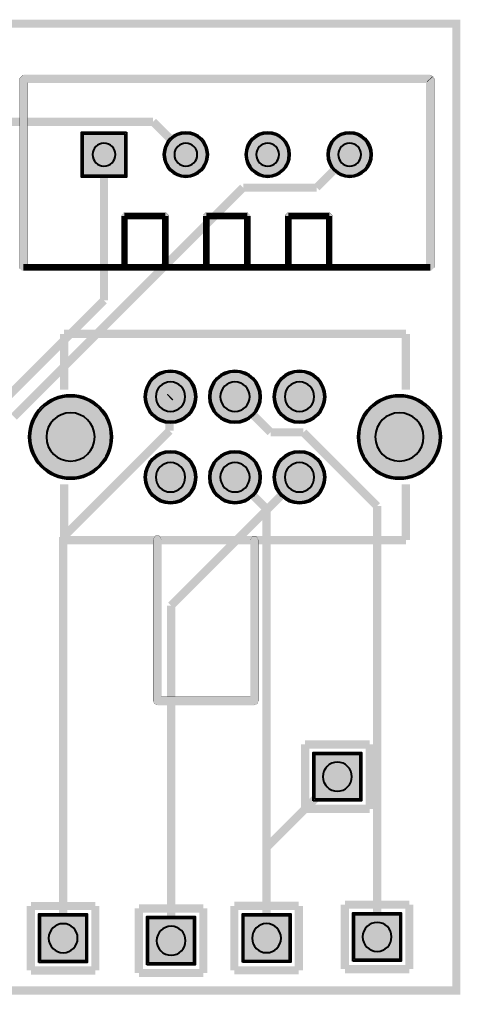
# Model space of a CAD drawing. Header units: millimetres. Extents: x -112.3 to -57, y 18.8 to 49.
# Drawn here: x -70.69 to -57.01, y 18.77 to 49.02 of the extents above; entities that cross this region are included whole.
import ezdxf

# ---------------------------------------------------------------- set-up
doc = ezdxf.new("R2010")
doc.units = ezdxf.units.MM
doc.header["$MEASUREMENT"] = 0
for name, color, linetype, true_color in [('Board-Outline-Layer', 7, 'Continuous', 0xff00ff), ('Bottom-Layer', 7, 'Continuous', 0x0000ff), ('Bottom-Paste-Mask-Layer', 7, 'Continuous', 0x800000), ('Bottom-Solder-Mask-Layer', 7, 'Continuous', 0xaa00ff), ('Document-Layer', 7, 'Continuous', 0xffffff), ('Hole-Layer', 7, 'Continuous', 0x222222), ('Multi-Layer', 7, 'Continuous', 0xc0c0c0), ('Top-Layer', 7, 'Continuous', 0xff0000), ('Top-Paste-Mask-Layer', 7, 'Continuous', 0x808080), ('Top-Silkscreen-Layer', 7, 'Continuous', 0xffcc00), ('Top-Solder-Mask-Layer', 7, 'Continuous', 0x800080)]:
    doc.layers.add(name, color=color, linetype=linetype, true_color=true_color)

msp = doc.modelspace()

# ---------------------------------------------------------------- hatches: boundary and pattern name
at = {"layer": 'Bottom-Layer'}
for points in [[(-67.424, 45.479), (-67.424, 44.183), (-68.72, 44.183), (-68.72, 45.479)], [(-66.18, 44.831, 1), (-64.884, 44.831, 1)], [(-63.64, 44.831, 1), (-62.344, 44.831, 1)], [(-61.1, 44.831, 1), (-59.804, 44.831, 1)], [(-66.77, 37.318, 1), (-65.246, 37.318, 1)], [(-64.77, 37.318, 1), (-63.246, 37.318, 1)], [(-62.77, 37.318, 1), (-61.246, 37.318, 1)], [(-70.358, 36.068, 1), (-67.858, 36.068, 1)], [(-60.158, 36.068, 1), (-57.658, 36.068, 1)], [(-66.77, 34.818, 1), (-65.246, 34.818, 1)], [(-64.77, 34.818, 1), (-63.246, 34.818, 1)], [(-62.77, 34.818, 1), (-61.246, 34.818, 1)], [(-61.533, 24.827), (-61.533, 26.227), (-60.133, 26.227), (-60.133, 24.827)], [(-70.039, 19.815), (-70.039, 21.215), (-68.639, 21.215), (-68.639, 19.815)], [(-63.729, 19.817), (-63.729, 21.217), (-62.329, 21.217), (-62.329, 19.817)], [(-60.3, 19.855), (-60.3, 21.255), (-58.9, 21.255), (-58.9, 19.855)], [(-66.69, 19.737), (-66.69, 21.137), (-65.29, 21.137), (-65.29, 19.737)]]:
    msp.add_hatch(color=256, dxfattribs=at).paths.add_polyline_path(points)
at = {"layer": 'Bottom-Paste-Mask-Layer'}
for points in [[(-67.424, 45.479), (-67.424, 44.183), (-68.72, 44.183), (-68.72, 45.479)], [(-66.18, 44.831, 1), (-64.884, 44.831, 1)], [(-63.64, 44.831, 1), (-62.344, 44.831, 1)], [(-61.1, 44.831, 1), (-59.804, 44.831, 1)], [(-66.77, 37.318, 1), (-65.246, 37.318, 1)], [(-64.77, 37.318, 1), (-63.246, 37.318, 1)], [(-62.77, 37.318, 1), (-61.246, 37.318, 1)], [(-70.358, 36.068, 1), (-67.858, 36.068, 1)], [(-60.158, 36.068, 1), (-57.658, 36.068, 1)], [(-66.77, 34.818, 1), (-65.246, 34.818, 1)], [(-64.77, 34.818, 1), (-63.246, 34.818, 1)], [(-62.77, 34.818, 1), (-61.246, 34.818, 1)], [(-61.533, 24.827), (-61.533, 26.227), (-60.133, 26.227), (-60.133, 24.827)], [(-70.039, 19.815), (-70.039, 21.215), (-68.639, 21.215), (-68.639, 19.815)], [(-63.729, 19.817), (-63.729, 21.217), (-62.329, 21.217), (-62.329, 19.817)], [(-60.3, 19.855), (-60.3, 21.255), (-58.9, 21.255), (-58.9, 19.855)], [(-66.69, 19.737), (-66.69, 21.137), (-65.29, 21.137), (-65.29, 19.737)]]:
    msp.add_hatch(color=256, dxfattribs=at).paths.add_polyline_path(points)
at = {"layer": 'Bottom-Solder-Mask-Layer'}
for points in [[(-67.374, 45.53), (-67.374, 44.133), (-68.771, 44.133), (-68.771, 45.53)], [(-66.231, 44.831, 1), (-64.834, 44.831, 1)], [(-63.691, 44.831, 1), (-62.294, 44.831, 1)], [(-61.151, 44.831, 1), (-59.754, 44.831, 1)], [(-66.821, 37.318, 1), (-65.195, 37.318, 1)], [(-64.821, 37.318, 1), (-63.195, 37.318, 1)], [(-62.821, 37.318, 1), (-61.195, 37.318, 1)], [(-70.409, 36.068, 1), (-67.807, 36.068, 1)], [(-60.209, 36.068, 1), (-57.607, 36.068, 1)], [(-66.821, 34.818, 1), (-65.195, 34.818, 1)], [(-64.821, 34.818, 1), (-63.195, 34.818, 1)], [(-62.821, 34.818, 1), (-61.195, 34.818, 1)], [(-61.584, 24.776), (-61.584, 26.278), (-60.082, 26.278), (-60.082, 24.776)], [(-70.089, 19.764), (-70.089, 21.266), (-68.588, 21.266), (-68.588, 19.764)], [(-66.74, 19.687), (-66.74, 21.188), (-65.239, 21.188), (-65.239, 19.687)], [(-63.779, 19.767), (-63.779, 21.268), (-62.278, 21.268), (-62.278, 19.767)], [(-60.35, 19.804), (-60.35, 21.306), (-58.849, 21.306), (-58.849, 19.804)]]:
    msp.add_hatch(color=256, dxfattribs=at).paths.add_polyline_path(points)
at = {"layer": 'Document-Layer'}
for points in [[(-70.442, 41.431), (-70.442, 47.061), (-58.072, 47.061), (-58.072, 41.431), (-70.292, 41.431), (-70.292, 41.231), (-57.922, 41.231), (-57.832, 41.321), (-57.832, 47.191), (-57.942, 47.301), (-70.582, 47.301), (-70.682, 47.201), (-70.682, 41.291), (-70.622, 41.231), (-70.302, 41.231), (-70.302, 41.431)], [(-70.442, 41.431), (-70.442, 47.061), (-58.072, 47.061), (-58.072, 41.431), (-70.292, 41.431), (-70.292, 41.231), (-57.922, 41.231), (-57.832, 41.321), (-57.832, 47.191), (-57.942, 47.301), (-70.582, 47.301), (-70.682, 47.201), (-70.682, 41.291), (-70.622, 41.231), (-70.302, 41.231), (-70.302, 41.431)], [(-67.342, 41.431), (-67.532, 41.431), (-67.532, 42.951), (-67.462, 43.021), (-66.142, 43.021), (-66.072, 42.951), (-66.072, 41.441), (-66.262, 41.441), (-66.262, 42.821), (-66.272, 42.831), (-67.332, 42.831), (-67.342, 42.821)], [(-67.342, 41.431), (-67.532, 41.431), (-67.532, 42.951), (-67.462, 43.021), (-66.142, 43.021), (-66.072, 42.951), (-66.072, 41.441), (-66.262, 41.441), (-66.262, 42.821), (-66.272, 42.831), (-67.332, 42.831), (-67.342, 42.821)], [(-64.802, 41.431), (-64.992, 41.431), (-64.992, 42.951), (-64.922, 43.021), (-63.602, 43.021), (-63.532, 42.951), (-63.532, 41.441), (-63.722, 41.441), (-63.722, 42.821), (-63.732, 42.831), (-64.792, 42.831), (-64.802, 42.821)], [(-64.802, 41.431), (-64.992, 41.431), (-64.992, 42.951), (-64.922, 43.021), (-63.602, 43.021), (-63.532, 42.951), (-63.532, 41.441), (-63.722, 41.441), (-63.722, 42.821), (-63.732, 42.831), (-64.792, 42.831), (-64.802, 42.821)], [(-62.262, 41.431), (-62.452, 41.431), (-62.452, 42.951), (-62.382, 43.021), (-61.062, 43.021), (-60.992, 42.951), (-60.992, 41.441), (-61.182, 41.441), (-61.182, 42.821), (-61.192, 42.831), (-62.252, 42.831), (-62.262, 42.821)], [(-62.262, 41.431), (-62.452, 41.431), (-62.452, 42.951), (-62.382, 43.021), (-61.062, 43.021), (-60.992, 42.951), (-60.992, 41.441), (-61.182, 41.441), (-61.182, 42.821), (-61.192, 42.831), (-62.252, 42.831), (-62.262, 42.821)], [(-66.291, 32.888), (-66.291, 28.005), (-63.535, 28.005), (-63.535, 32.868), (-63.472, 32.978), (-63.345, 32.978), (-63.281, 32.868), (-63.281, 27.878), (-63.318, 27.788), (-63.408, 27.751), (-66.418, 27.751), (-66.508, 27.788), (-66.545, 27.878), (-66.545, 32.888), (-66.482, 32.998), (-66.355, 32.998)], [(-66.291, 32.888), (-66.291, 28.005), (-63.535, 28.005), (-63.535, 32.868), (-63.472, 32.978), (-63.345, 32.978), (-63.281, 32.868), (-63.281, 27.878), (-63.318, 27.788), (-63.408, 27.751), (-66.418, 27.751), (-66.508, 27.788), (-66.545, 27.878), (-66.545, 32.888), (-66.482, 32.998), (-66.355, 32.998)]]:
    msp.add_hatch(color=256, dxfattribs=at).paths.add_polyline_path(points)
at = {"layer": 'Hole-Layer'}
for points in [[(-68.428, 44.831, 1), (-67.717, 44.831, 1)], [(-65.888, 44.831, 1), (-65.177, 44.831, 1)], [(-63.348, 44.831, 1), (-62.637, 44.831, 1)], [(-60.808, 44.831, 1), (-60.097, 44.831, 1)], [(-66.465, 37.318, 1), (-65.551, 37.318, 1)], [(-64.465, 37.318, 1), (-63.551, 37.318, 1)], [(-62.465, 37.318, 1), (-61.551, 37.318, 1)], [(-69.858, 36.068, 1), (-68.358, 36.068, 1)], [(-59.658, 36.068, 1), (-58.158, 36.068, 1)], [(-66.465, 34.818, 1), (-65.551, 34.818, 1)], [(-64.465, 34.818, 1), (-63.551, 34.818, 1)], [(-62.465, 34.818, 1), (-61.551, 34.818, 1)], [(-61.283, 25.527, 1), (-60.383, 25.527, 1)], [(-69.789, 20.515, 1), (-68.889, 20.515, 1)], [(-66.44, 20.437, 1), (-65.54, 20.437, 1)], [(-63.479, 20.517, 1), (-62.579, 20.517, 1)], [(-60.05, 20.555, 1), (-59.15, 20.555, 1)]]:
    msp.add_hatch(color=256, dxfattribs=at).paths.add_polyline_path(points)
at = {"layer": 'Multi-Layer'}
for points in [[(-67.424, 45.479), (-67.424, 44.183), (-68.72, 44.183), (-68.72, 45.479)], [(-67.424, 45.479), (-67.424, 44.183), (-68.72, 44.183), (-68.72, 45.479)], [(-67.424, 45.479), (-67.424, 44.183), (-68.72, 44.183), (-68.72, 45.479)], [(-66.18, 44.831, 1), (-64.884, 44.831, 1)], [(-66.18, 44.831, 1), (-64.884, 44.831, 1)], [(-66.18, 44.831, 1), (-64.884, 44.831, 1)], [(-63.64, 44.831, 1), (-62.344, 44.831, 1)], [(-63.64, 44.831, 1), (-62.344, 44.831, 1)], [(-63.64, 44.831, 1), (-62.344, 44.831, 1)], [(-61.1, 44.831, 1), (-59.804, 44.831, 1)], [(-61.1, 44.831, 1), (-59.804, 44.831, 1)], [(-61.1, 44.831, 1), (-59.804, 44.831, 1)], [(-66.77, 37.318, 1), (-65.246, 37.318, 1)], [(-66.77, 37.318, 1), (-65.246, 37.318, 1)], [(-66.77, 37.318, 1), (-65.246, 37.318, 1)], [(-64.77, 37.318, 1), (-63.246, 37.318, 1)], [(-64.77, 37.318, 1), (-63.246, 37.318, 1)], [(-64.77, 37.318, 1), (-63.246, 37.318, 1)], [(-62.77, 37.318, 1), (-61.246, 37.318, 1)], [(-62.77, 37.318, 1), (-61.246, 37.318, 1)], [(-62.77, 37.318, 1), (-61.246, 37.318, 1)], [(-70.358, 36.068, 1), (-67.858, 36.068, 1)], [(-70.358, 36.068, 1), (-67.858, 36.068, 1)], [(-70.358, 36.068, 1), (-67.858, 36.068, 1)], [(-60.158, 36.068, 1), (-57.658, 36.068, 1)], [(-60.158, 36.068, 1), (-57.658, 36.068, 1)], [(-60.158, 36.068, 1), (-57.658, 36.068, 1)], [(-66.77, 34.818, 1), (-65.246, 34.818, 1)], [(-66.77, 34.818, 1), (-65.246, 34.818, 1)], [(-66.77, 34.818, 1), (-65.246, 34.818, 1)], [(-64.77, 34.818, 1), (-63.246, 34.818, 1)], [(-64.77, 34.818, 1), (-63.246, 34.818, 1)], [(-64.77, 34.818, 1), (-63.246, 34.818, 1)], [(-62.77, 34.818, 1), (-61.246, 34.818, 1)], [(-62.77, 34.818, 1), (-61.246, 34.818, 1)], [(-62.77, 34.818, 1), (-61.246, 34.818, 1)], [(-61.533, 24.827), (-61.533, 26.227), (-60.133, 26.227), (-60.133, 24.827)], [(-61.533, 24.827), (-61.533, 26.227), (-60.133, 26.227), (-60.133, 24.827)], [(-61.533, 24.827), (-61.533, 26.227), (-60.133, 26.227), (-60.133, 24.827)], [(-70.039, 19.815), (-70.039, 21.215), (-68.639, 21.215), (-68.639, 19.815)], [(-70.039, 19.815), (-70.039, 21.215), (-68.639, 21.215), (-68.639, 19.815)], [(-70.039, 19.815), (-70.039, 21.215), (-68.639, 21.215), (-68.639, 19.815)], [(-63.729, 19.817), (-63.729, 21.217), (-62.329, 21.217), (-62.329, 19.817)], [(-63.729, 19.817), (-63.729, 21.217), (-62.329, 21.217), (-62.329, 19.817)], [(-63.729, 19.817), (-63.729, 21.217), (-62.329, 21.217), (-62.329, 19.817)], [(-60.3, 19.855), (-60.3, 21.255), (-58.9, 21.255), (-58.9, 19.855)], [(-60.3, 19.855), (-60.3, 21.255), (-58.9, 21.255), (-58.9, 19.855)], [(-60.3, 19.855), (-60.3, 21.255), (-58.9, 21.255), (-58.9, 19.855)], [(-66.69, 19.737), (-66.69, 21.137), (-65.29, 21.137), (-65.29, 19.737)], [(-66.69, 19.737), (-66.69, 21.137), (-65.29, 21.137), (-65.29, 19.737)], [(-66.69, 19.737), (-66.69, 21.137), (-65.29, 21.137), (-65.29, 19.737)]]:
    msp.add_hatch(color=256, dxfattribs=at).paths.add_polyline_path(points)
at = {"layer": 'Top-Layer'}
for points in [[(-67.424, 45.479), (-67.424, 44.183), (-68.72, 44.183), (-68.72, 45.479)], [(-66.18, 44.831, 1), (-64.884, 44.831, 1)], [(-63.64, 44.831, 1), (-62.344, 44.831, 1)], [(-61.1, 44.831, 1), (-59.804, 44.831, 1)], [(-66.77, 37.318, 1), (-65.246, 37.318, 1)], [(-64.77, 37.318, 1), (-63.246, 37.318, 1)], [(-62.77, 37.318, 1), (-61.246, 37.318, 1)], [(-70.358, 36.068, 1), (-67.858, 36.068, 1)], [(-60.158, 36.068, 1), (-57.658, 36.068, 1)], [(-66.77, 34.818, 1), (-65.246, 34.818, 1)], [(-64.77, 34.818, 1), (-63.246, 34.818, 1)], [(-62.77, 34.818, 1), (-61.246, 34.818, 1)], [(-61.533, 24.827), (-61.533, 26.227), (-60.133, 26.227), (-60.133, 24.827)], [(-70.039, 19.815), (-70.039, 21.215), (-68.639, 21.215), (-68.639, 19.815)], [(-63.729, 19.817), (-63.729, 21.217), (-62.329, 21.217), (-62.329, 19.817)], [(-60.3, 19.855), (-60.3, 21.255), (-58.9, 21.255), (-58.9, 19.855)], [(-66.69, 19.737), (-66.69, 21.137), (-65.29, 21.137), (-65.29, 19.737)]]:
    msp.add_hatch(color=256, dxfattribs=at).paths.add_polyline_path(points)
at = {"layer": 'Top-Paste-Mask-Layer'}
for points in [[(-67.424, 45.479), (-67.424, 44.183), (-68.72, 44.183), (-68.72, 45.479)], [(-66.18, 44.831, 1), (-64.884, 44.831, 1)], [(-63.64, 44.831, 1), (-62.344, 44.831, 1)], [(-61.1, 44.831, 1), (-59.804, 44.831, 1)], [(-66.77, 37.318, 1), (-65.246, 37.318, 1)], [(-64.77, 37.318, 1), (-63.246, 37.318, 1)], [(-62.77, 37.318, 1), (-61.246, 37.318, 1)], [(-70.358, 36.068, 1), (-67.858, 36.068, 1)], [(-60.158, 36.068, 1), (-57.658, 36.068, 1)], [(-66.77, 34.818, 1), (-65.246, 34.818, 1)], [(-64.77, 34.818, 1), (-63.246, 34.818, 1)], [(-62.77, 34.818, 1), (-61.246, 34.818, 1)], [(-61.533, 24.827), (-61.533, 26.227), (-60.133, 26.227), (-60.133, 24.827)], [(-70.039, 19.815), (-70.039, 21.215), (-68.639, 21.215), (-68.639, 19.815)], [(-63.729, 19.817), (-63.729, 21.217), (-62.329, 21.217), (-62.329, 19.817)], [(-60.3, 19.855), (-60.3, 21.255), (-58.9, 21.255), (-58.9, 19.855)], [(-66.69, 19.737), (-66.69, 21.137), (-65.29, 21.137), (-65.29, 19.737)]]:
    msp.add_hatch(color=256, dxfattribs=at).paths.add_polyline_path(points)
at = {"layer": 'Top-Solder-Mask-Layer'}
for points in [[(-67.374, 45.53), (-67.374, 44.133), (-68.771, 44.133), (-68.771, 45.53)], [(-66.231, 44.831, 1), (-64.834, 44.831, 1)], [(-63.691, 44.831, 1), (-62.294, 44.831, 1)], [(-61.151, 44.831, 1), (-59.754, 44.831, 1)], [(-66.821, 37.318, 1), (-65.195, 37.318, 1)], [(-64.821, 37.318, 1), (-63.195, 37.318, 1)], [(-62.821, 37.318, 1), (-61.195, 37.318, 1)], [(-70.409, 36.068, 1), (-67.807, 36.068, 1)], [(-60.209, 36.068, 1), (-57.607, 36.068, 1)], [(-66.821, 34.818, 1), (-65.195, 34.818, 1)], [(-64.821, 34.818, 1), (-63.195, 34.818, 1)], [(-62.821, 34.818, 1), (-61.195, 34.818, 1)], [(-61.584, 24.776), (-61.584, 26.278), (-60.082, 26.278), (-60.082, 24.776)], [(-70.089, 19.764), (-70.089, 21.266), (-68.588, 21.266), (-68.588, 19.764)], [(-66.74, 19.687), (-66.74, 21.188), (-65.239, 21.188), (-65.239, 19.687)], [(-63.779, 19.767), (-63.779, 21.268), (-62.278, 21.268), (-62.278, 19.767)], [(-60.35, 19.804), (-60.35, 21.306), (-58.849, 21.306), (-58.849, 19.804)]]:
    msp.add_hatch(color=256, dxfattribs=at).paths.add_polyline_path(points)

# ---------------------------------------------------------------- linework, layer by layer
at = {"layer": 'Board-Outline-Layer', "const_width": 0.254}
msp.add_lwpolyline([(-112.141, 18.895), (-112.141, 48.895), (-57.141, 48.895), (-57.141, 18.895)], close=True, dxfattribs=at)
at = {"layer": 'Bottom-Layer'}
for points in [[(-67.424, 45.479), (-67.424, 44.183), (-68.72, 44.183), (-68.72, 45.479)], [(-61.533, 24.827), (-61.533, 26.227), (-60.133, 26.227), (-60.133, 24.827)], [(-70.039, 19.815), (-70.039, 21.215), (-68.639, 21.215), (-68.639, 19.815)], [(-63.729, 19.817), (-63.729, 21.217), (-62.329, 21.217), (-62.329, 19.817)], [(-60.3, 19.855), (-60.3, 21.255), (-58.9, 21.255), (-58.9, 19.855)], [(-66.69, 19.737), (-66.69, 21.137), (-65.29, 21.137), (-65.29, 19.737)]]:
    msp.add_lwpolyline(points, close=True, dxfattribs=at)
for points in [[(-66.18, 44.831, 1), (-64.884, 44.831, 1)], [(-63.64, 44.831, 1), (-62.344, 44.831, 1)], [(-61.1, 44.831, 1), (-59.804, 44.831, 1)], [(-66.77, 37.318, 1), (-65.246, 37.318, 1)], [(-64.77, 37.318, 1), (-63.246, 37.318, 1)], [(-62.77, 37.318, 1), (-61.246, 37.318, 1)], [(-66.77, 34.818, 1), (-65.246, 34.818, 1)], [(-64.77, 34.818, 1), (-63.246, 34.818, 1)], [(-62.77, 34.818, 1), (-61.246, 34.818, 1)]]:
    msp.add_lwpolyline(points, format="xyb", close=True, dxfattribs=at)
for points in [[(-70.358, 36.068, 1), (-67.858, 36.068), (-67.858, 36.068, 1), (-70.358, 36.068)], [(-60.158, 36.068, 1), (-57.658, 36.068), (-57.658, 36.068, 1), (-60.158, 36.068)]]:
    msp.add_lwpolyline(points, format="xyb", dxfattribs=at)
at = {"layer": 'Bottom-Layer', "const_width": 0.254}
for points in [[(-66.037, 37.29), (-66.008, 37.318)], [(-66.037, 36.263), (-66.037, 37.29)], [(-62.902, 36.212), (-64.008, 37.318)], [(-69.339, 32.961), (-66.037, 36.263)], [(-61.886, 36.212), (-62.902, 36.212)], [(-59.6, 33.926), (-61.886, 36.212)], [(-65.99, 30.837), (-62.008, 34.818)], [(-59.6, 20.555), (-59.6, 33.926)], [(-69.339, 20.515), (-69.339, 32.961)], [(-65.99, 20.437), (-65.99, 30.837)], [(-63.029, 23.332), (-60.833, 25.527)], [(-63.029, 20.517), (-63.029, 23.332)]]:
    msp.add_lwpolyline(points, dxfattribs=at)
at = {"layer": 'Bottom-Paste-Mask-Layer'}
for points in [[(-67.424, 45.479), (-67.424, 44.183), (-68.72, 44.183), (-68.72, 45.479)], [(-61.533, 24.827), (-61.533, 26.227), (-60.133, 26.227), (-60.133, 24.827)], [(-70.039, 19.815), (-70.039, 21.215), (-68.639, 21.215), (-68.639, 19.815)], [(-63.729, 19.817), (-63.729, 21.217), (-62.329, 21.217), (-62.329, 19.817)], [(-60.3, 19.855), (-60.3, 21.255), (-58.9, 21.255), (-58.9, 19.855)], [(-66.69, 19.737), (-66.69, 21.137), (-65.29, 21.137), (-65.29, 19.737)]]:
    msp.add_lwpolyline(points, close=True, dxfattribs=at)
for points in [[(-66.18, 44.831, 1), (-64.884, 44.831, 1)], [(-63.64, 44.831, 1), (-62.344, 44.831, 1)], [(-61.1, 44.831, 1), (-59.804, 44.831, 1)], [(-66.77, 37.318, 1), (-65.246, 37.318, 1)], [(-64.77, 37.318, 1), (-63.246, 37.318, 1)], [(-62.77, 37.318, 1), (-61.246, 37.318, 1)], [(-66.77, 34.818, 1), (-65.246, 34.818, 1)], [(-64.77, 34.818, 1), (-63.246, 34.818, 1)], [(-62.77, 34.818, 1), (-61.246, 34.818, 1)]]:
    msp.add_lwpolyline(points, format="xyb", close=True, dxfattribs=at)
for points in [[(-70.358, 36.068, 1), (-67.858, 36.068), (-67.858, 36.068, 1), (-70.358, 36.068)], [(-60.158, 36.068, 1), (-57.658, 36.068), (-57.658, 36.068, 1), (-60.158, 36.068)]]:
    msp.add_lwpolyline(points, format="xyb", dxfattribs=at)
at = {"layer": 'Bottom-Solder-Mask-Layer'}
for points in [[(-67.374, 45.53), (-67.374, 44.133), (-68.771, 44.133), (-68.771, 45.53)], [(-61.584, 24.776), (-61.584, 26.278), (-60.082, 26.278), (-60.082, 24.776)], [(-70.089, 19.764), (-70.089, 21.266), (-68.588, 21.266), (-68.588, 19.764)], [(-66.74, 19.687), (-66.74, 21.188), (-65.239, 21.188), (-65.239, 19.687)], [(-63.779, 19.767), (-63.779, 21.268), (-62.278, 21.268), (-62.278, 19.767)], [(-60.35, 19.804), (-60.35, 21.306), (-58.849, 21.306), (-58.849, 19.804)]]:
    msp.add_lwpolyline(points, close=True, dxfattribs=at)
for points in [[(-66.231, 44.831, 1), (-64.834, 44.831, 1)], [(-63.691, 44.831, 1), (-62.294, 44.831, 1)], [(-61.151, 44.831, 1), (-59.754, 44.831, 1)], [(-60.209, 36.068, 1), (-57.607, 36.068, 1)]]:
    msp.add_lwpolyline(points, format="xyb", close=True, dxfattribs=at)
for points in [[(-66.821, 37.318, 1), (-65.195, 37.318), (-65.195, 37.318, 1), (-66.821, 37.318)], [(-64.821, 37.318, 1), (-63.195, 37.318), (-63.195, 37.318, 1), (-64.821, 37.318)], [(-62.821, 37.318, 1), (-61.195, 37.318), (-61.195, 37.318, 1), (-62.821, 37.318)], [(-70.409, 36.068, 1), (-67.807, 36.068), (-67.807, 36.068, 1), (-70.409, 36.068)], [(-66.821, 34.818, 1), (-65.195, 34.818), (-65.195, 34.818, 1), (-66.821, 34.818)], [(-64.821, 34.818, 1), (-63.195, 34.818), (-63.195, 34.818, 1), (-64.821, 34.818)], [(-62.821, 34.818, 1), (-61.195, 34.818), (-61.195, 34.818, 1), (-62.821, 34.818)]]:
    msp.add_lwpolyline(points, format="xyb", dxfattribs=at)
at = {"layer": 'Document-Layer', "const_width": 0.00508}
for points in [[(-70.442, 41.431), (-70.442, 47.061), (-58.072, 47.061), (-58.072, 41.431), (-70.292, 41.431), (-70.292, 41.231), (-57.922, 41.231), (-57.832, 41.321), (-57.832, 47.191), (-57.942, 47.301), (-70.582, 47.301), (-70.682, 47.201), (-70.682, 41.291), (-70.622, 41.231), (-70.302, 41.231), (-70.302, 41.431)], [(-70.442, 41.431), (-70.442, 47.061), (-58.072, 47.061), (-58.072, 41.431), (-70.292, 41.431), (-70.292, 41.231), (-57.922, 41.231), (-57.832, 41.321), (-57.832, 47.191), (-57.942, 47.301), (-70.582, 47.301), (-70.682, 47.201), (-70.682, 41.291), (-70.622, 41.231), (-70.302, 41.231), (-70.302, 41.431)], [(-67.342, 41.431), (-67.532, 41.431), (-67.532, 42.951), (-67.462, 43.021), (-66.142, 43.021), (-66.072, 42.951), (-66.072, 41.441), (-66.262, 41.441), (-66.262, 42.821), (-66.272, 42.831), (-67.332, 42.831), (-67.342, 42.821)], [(-67.342, 41.431), (-67.532, 41.431), (-67.532, 42.951), (-67.462, 43.021), (-66.142, 43.021), (-66.072, 42.951), (-66.072, 41.441), (-66.262, 41.441), (-66.262, 42.821), (-66.272, 42.831), (-67.332, 42.831), (-67.342, 42.821)], [(-64.802, 41.431), (-64.992, 41.431), (-64.992, 42.951), (-64.922, 43.021), (-63.602, 43.021), (-63.532, 42.951), (-63.532, 41.441), (-63.722, 41.441), (-63.722, 42.821), (-63.732, 42.831), (-64.792, 42.831), (-64.802, 42.821)], [(-64.802, 41.431), (-64.992, 41.431), (-64.992, 42.951), (-64.922, 43.021), (-63.602, 43.021), (-63.532, 42.951), (-63.532, 41.441), (-63.722, 41.441), (-63.722, 42.821), (-63.732, 42.831), (-64.792, 42.831), (-64.802, 42.821)], [(-62.262, 41.431), (-62.452, 41.431), (-62.452, 42.951), (-62.382, 43.021), (-61.062, 43.021), (-60.992, 42.951), (-60.992, 41.441), (-61.182, 41.441), (-61.182, 42.821), (-61.192, 42.831), (-62.252, 42.831), (-62.262, 42.821)], [(-62.262, 41.431), (-62.452, 41.431), (-62.452, 42.951), (-62.382, 43.021), (-61.062, 43.021), (-60.992, 42.951), (-60.992, 41.441), (-61.182, 41.441), (-61.182, 42.821), (-61.192, 42.831), (-62.252, 42.831), (-62.262, 42.821)], [(-66.291, 32.888), (-66.291, 28.005), (-63.535, 28.005), (-63.535, 32.868), (-63.472, 32.978), (-63.345, 32.978), (-63.281, 32.868), (-63.281, 27.878), (-63.318, 27.788), (-63.408, 27.751), (-66.418, 27.751), (-66.508, 27.788), (-66.545, 27.878), (-66.545, 32.888), (-66.482, 32.998), (-66.355, 32.998)], [(-66.291, 32.888), (-66.291, 28.005), (-63.535, 28.005), (-63.535, 32.868), (-63.472, 32.978), (-63.345, 32.978), (-63.281, 32.868), (-63.281, 27.878), (-63.318, 27.788), (-63.408, 27.751), (-66.418, 27.751), (-66.508, 27.788), (-66.545, 27.878), (-66.545, 32.888), (-66.482, 32.998), (-66.355, 32.998)]]:
    msp.add_lwpolyline(points, close=True, dxfattribs=at)
at = {"layer": 'Hole-Layer'}
for points in [[(-68.428, 44.831, 1), (-67.717, 44.831), (-67.717, 44.831, 1), (-68.428, 44.831)], [(-65.888, 44.831, 1), (-65.177, 44.831), (-65.177, 44.831, 1), (-65.888, 44.831)], [(-59.658, 36.068, 1), (-58.158, 36.068), (-58.158, 36.068, 1), (-59.658, 36.068)]]:
    msp.add_lwpolyline(points, format="xyb", dxfattribs=at)
for points in [[(-63.348, 44.831, 1), (-62.637, 44.831, 1)], [(-60.808, 44.831, 1), (-60.097, 44.831, 1)], [(-66.465, 37.318, 1), (-65.551, 37.318, 1)], [(-64.465, 37.318, 1), (-63.551, 37.318, 1)], [(-62.465, 37.318, 1), (-61.551, 37.318, 1)], [(-69.858, 36.068, 1), (-68.358, 36.068, 1)], [(-66.465, 34.818, 1), (-65.551, 34.818, 1)], [(-64.465, 34.818, 1), (-63.551, 34.818, 1)], [(-62.465, 34.818, 1), (-61.551, 34.818, 1)], [(-61.283, 25.527, 1), (-60.383, 25.527, 1)], [(-69.789, 20.515, 1), (-68.889, 20.515, 1)], [(-66.44, 20.437, 1), (-65.54, 20.437, 1)], [(-63.479, 20.517, 1), (-62.579, 20.517, 1)], [(-60.05, 20.555, 1), (-59.15, 20.555, 1)]]:
    msp.add_lwpolyline(points, format="xyb", close=True, dxfattribs=at)
at = {"layer": 'Multi-Layer'}
for points in [[(-67.424, 45.479), (-67.424, 44.183), (-68.72, 44.183), (-68.72, 45.479)], [(-67.424, 45.479), (-67.424, 44.183), (-68.72, 44.183), (-68.72, 45.479)], [(-67.424, 45.479), (-67.424, 44.183), (-68.72, 44.183), (-68.72, 45.479)], [(-61.533, 24.827), (-61.533, 26.227), (-60.133, 26.227), (-60.133, 24.827)], [(-61.533, 24.827), (-61.533, 26.227), (-60.133, 26.227), (-60.133, 24.827)], [(-61.533, 24.827), (-61.533, 26.227), (-60.133, 26.227), (-60.133, 24.827)], [(-70.039, 19.815), (-70.039, 21.215), (-68.639, 21.215), (-68.639, 19.815)], [(-70.039, 19.815), (-70.039, 21.215), (-68.639, 21.215), (-68.639, 19.815)], [(-70.039, 19.815), (-70.039, 21.215), (-68.639, 21.215), (-68.639, 19.815)], [(-63.729, 19.817), (-63.729, 21.217), (-62.329, 21.217), (-62.329, 19.817)], [(-63.729, 19.817), (-63.729, 21.217), (-62.329, 21.217), (-62.329, 19.817)], [(-63.729, 19.817), (-63.729, 21.217), (-62.329, 21.217), (-62.329, 19.817)], [(-60.3, 19.855), (-60.3, 21.255), (-58.9, 21.255), (-58.9, 19.855)], [(-60.3, 19.855), (-60.3, 21.255), (-58.9, 21.255), (-58.9, 19.855)], [(-60.3, 19.855), (-60.3, 21.255), (-58.9, 21.255), (-58.9, 19.855)], [(-66.69, 19.737), (-66.69, 21.137), (-65.29, 21.137), (-65.29, 19.737)], [(-66.69, 19.737), (-66.69, 21.137), (-65.29, 21.137), (-65.29, 19.737)], [(-66.69, 19.737), (-66.69, 21.137), (-65.29, 21.137), (-65.29, 19.737)]]:
    msp.add_lwpolyline(points, close=True, dxfattribs=at)
for points in [[(-66.18, 44.831, 1), (-64.884, 44.831, 1)], [(-66.18, 44.831, 1), (-64.884, 44.831, 1)], [(-66.18, 44.831, 1), (-64.884, 44.831, 1)], [(-63.64, 44.831, 1), (-62.344, 44.831, 1)], [(-63.64, 44.831, 1), (-62.344, 44.831, 1)], [(-63.64, 44.831, 1), (-62.344, 44.831, 1)], [(-61.1, 44.831, 1), (-59.804, 44.831, 1)], [(-61.1, 44.831, 1), (-59.804, 44.831, 1)], [(-61.1, 44.831, 1), (-59.804, 44.831, 1)], [(-66.77, 37.318, 1), (-65.246, 37.318, 1)], [(-66.77, 37.318, 1), (-65.246, 37.318, 1)], [(-66.77, 37.318, 1), (-65.246, 37.318, 1)], [(-64.77, 37.318, 1), (-63.246, 37.318, 1)], [(-64.77, 37.318, 1), (-63.246, 37.318, 1)], [(-64.77, 37.318, 1), (-63.246, 37.318, 1)], [(-62.77, 37.318, 1), (-61.246, 37.318, 1)], [(-62.77, 37.318, 1), (-61.246, 37.318, 1)], [(-62.77, 37.318, 1), (-61.246, 37.318, 1)], [(-66.77, 34.818, 1), (-65.246, 34.818, 1)], [(-66.77, 34.818, 1), (-65.246, 34.818, 1)], [(-66.77, 34.818, 1), (-65.246, 34.818, 1)], [(-64.77, 34.818, 1), (-63.246, 34.818, 1)], [(-64.77, 34.818, 1), (-63.246, 34.818, 1)], [(-64.77, 34.818, 1), (-63.246, 34.818, 1)], [(-62.77, 34.818, 1), (-61.246, 34.818, 1)], [(-62.77, 34.818, 1), (-61.246, 34.818, 1)], [(-62.77, 34.818, 1), (-61.246, 34.818, 1)]]:
    msp.add_lwpolyline(points, format="xyb", close=True, dxfattribs=at)
for points in [[(-70.358, 36.068, 1), (-67.858, 36.068), (-67.858, 36.068, 1), (-70.358, 36.068)], [(-70.358, 36.068, 1), (-67.858, 36.068), (-67.858, 36.068, 1), (-70.358, 36.068)], [(-70.358, 36.068, 1), (-67.858, 36.068), (-67.858, 36.068, 1), (-70.358, 36.068)], [(-60.158, 36.068, 1), (-57.658, 36.068), (-57.658, 36.068, 1), (-60.158, 36.068)], [(-60.158, 36.068, 1), (-57.658, 36.068), (-57.658, 36.068, 1), (-60.158, 36.068)], [(-60.158, 36.068, 1), (-57.658, 36.068), (-57.658, 36.068, 1), (-60.158, 36.068)]]:
    msp.add_lwpolyline(points, format="xyb", dxfattribs=at)
at = {"layer": 'Top-Layer', "const_width": 0.254}
for points in [[(-66.548, 45.847), (-73.107, 45.847)], [(-65.532, 44.831), (-66.548, 45.847)], [(-68.072, 40.304), (-68.072, 44.831)], [(-61.477, 43.806), (-60.452, 44.831)], [(-70.866, 36.694), (-63.754, 43.806)], [(-63.754, 43.806), (-61.477, 43.806)], [(-71.673, 36.703), (-68.072, 40.304)], [(-63.029, 33.839), (-64.008, 34.818)], [(-63.029, 20.517), (-63.029, 33.839)]]:
    msp.add_lwpolyline(points, dxfattribs=at)
at = {"layer": 'Top-Layer'}
for points in [[(-67.424, 45.479), (-67.424, 44.183), (-68.72, 44.183), (-68.72, 45.479)], [(-61.533, 24.827), (-61.533, 26.227), (-60.133, 26.227), (-60.133, 24.827)], [(-70.039, 19.815), (-70.039, 21.215), (-68.639, 21.215), (-68.639, 19.815)], [(-63.729, 19.817), (-63.729, 21.217), (-62.329, 21.217), (-62.329, 19.817)], [(-60.3, 19.855), (-60.3, 21.255), (-58.9, 21.255), (-58.9, 19.855)], [(-66.69, 19.737), (-66.69, 21.137), (-65.29, 21.137), (-65.29, 19.737)]]:
    msp.add_lwpolyline(points, close=True, dxfattribs=at)
for points in [[(-66.18, 44.831, 1), (-64.884, 44.831, 1)], [(-63.64, 44.831, 1), (-62.344, 44.831, 1)], [(-61.1, 44.831, 1), (-59.804, 44.831, 1)], [(-66.77, 37.318, 1), (-65.246, 37.318, 1)], [(-64.77, 37.318, 1), (-63.246, 37.318, 1)], [(-62.77, 37.318, 1), (-61.246, 37.318, 1)], [(-66.77, 34.818, 1), (-65.246, 34.818, 1)], [(-64.77, 34.818, 1), (-63.246, 34.818, 1)], [(-62.77, 34.818, 1), (-61.246, 34.818, 1)]]:
    msp.add_lwpolyline(points, format="xyb", close=True, dxfattribs=at)
for points in [[(-70.358, 36.068, 1), (-67.858, 36.068), (-67.858, 36.068, 1), (-70.358, 36.068)], [(-60.158, 36.068, 1), (-57.658, 36.068), (-57.658, 36.068, 1), (-60.158, 36.068)]]:
    msp.add_lwpolyline(points, format="xyb", dxfattribs=at)
at = {"layer": 'Top-Paste-Mask-Layer'}
for points in [[(-67.424, 45.479), (-67.424, 44.183), (-68.72, 44.183), (-68.72, 45.479)], [(-61.533, 24.827), (-61.533, 26.227), (-60.133, 26.227), (-60.133, 24.827)], [(-70.039, 19.815), (-70.039, 21.215), (-68.639, 21.215), (-68.639, 19.815)], [(-63.729, 19.817), (-63.729, 21.217), (-62.329, 21.217), (-62.329, 19.817)], [(-60.3, 19.855), (-60.3, 21.255), (-58.9, 21.255), (-58.9, 19.855)], [(-66.69, 19.737), (-66.69, 21.137), (-65.29, 21.137), (-65.29, 19.737)]]:
    msp.add_lwpolyline(points, close=True, dxfattribs=at)
for points in [[(-66.18, 44.831, 1), (-64.884, 44.831, 1)], [(-63.64, 44.831, 1), (-62.344, 44.831, 1)], [(-61.1, 44.831, 1), (-59.804, 44.831, 1)], [(-66.77, 37.318, 1), (-65.246, 37.318, 1)], [(-64.77, 37.318, 1), (-63.246, 37.318, 1)], [(-62.77, 37.318, 1), (-61.246, 37.318, 1)], [(-66.77, 34.818, 1), (-65.246, 34.818, 1)], [(-64.77, 34.818, 1), (-63.246, 34.818, 1)], [(-62.77, 34.818, 1), (-61.246, 34.818, 1)]]:
    msp.add_lwpolyline(points, format="xyb", close=True, dxfattribs=at)
for points in [[(-70.358, 36.068, 1), (-67.858, 36.068), (-67.858, 36.068, 1), (-70.358, 36.068)], [(-60.158, 36.068, 1), (-57.658, 36.068), (-57.658, 36.068, 1), (-60.158, 36.068)]]:
    msp.add_lwpolyline(points, format="xyb", dxfattribs=at)
at = {"layer": 'Top-Silkscreen-Layer'}
for points, const_width in [([(-57.962, 47.181), (-70.562, 47.181)], 0.254), ([(-70.562, 47.181), (-70.562, 41.331)], 0.254), ([(-57.962, 47.181), (-70.562, 47.181)], 0.254), ([(-70.562, 47.181), (-70.562, 41.331)], 0.254), ([(-57.953, 47.171), (-57.962, 47.181)], 0.254), ([(-57.953, 47.171), (-57.962, 47.181)], 0.254), ([(-57.953, 41.331), (-57.953, 47.171)], 0.254), ([(-57.953, 41.331), (-57.953, 47.171)], 0.254), ([(-66.167, 42.926), (-67.437, 42.926)], 0.203), ([(-67.437, 42.926), (-67.437, 41.331)], 0.203), ([(-66.167, 42.926), (-67.437, 42.926)], 0.203), ([(-67.437, 42.926), (-67.437, 41.331)], 0.203), ([(-66.167, 41.331), (-66.167, 42.926)], 0.203), ([(-66.167, 41.331), (-66.167, 42.926)], 0.203), ([(-63.627, 42.926), (-64.897, 42.926)], 0.203), ([(-64.897, 42.926), (-64.897, 41.331)], 0.203), ([(-63.627, 42.926), (-64.897, 42.926)], 0.203), ([(-64.897, 42.926), (-64.897, 41.331)], 0.203), ([(-63.627, 41.331), (-63.627, 42.926)], 0.203), ([(-63.627, 41.331), (-63.627, 42.926)], 0.203), ([(-61.087, 42.926), (-62.357, 42.926)], 0.203), ([(-62.357, 42.926), (-62.357, 41.331)], 0.203), ([(-61.087, 42.926), (-62.357, 42.926)], 0.203), ([(-62.357, 42.926), (-62.357, 41.331)], 0.203), ([(-61.087, 41.331), (-61.087, 42.926)], 0.203), ([(-61.087, 41.331), (-61.087, 42.926)], 0.203), ([(-70.572, 41.331), (-60.452, 41.331)], 0.203), ([(-70.572, 41.331), (-60.452, 41.331)], 0.203), ([(-60.452, 41.331), (-57.953, 41.331)], 0.203), ([(-60.452, 41.331), (-57.953, 41.331)], 0.203), ([(-69.308, 39.268), (-69.308, 37.536)], 0.254), ([(-69.308, 39.268), (-58.708, 39.268)], 0.254), ([(-69.308, 39.268), (-69.308, 37.536)], 0.254), ([(-69.308, 39.268), (-58.708, 39.268)], 0.254), ([(-58.708, 39.268), (-58.708, 37.536)], 0.254), ([(-58.708, 39.268), (-58.708, 37.536)], 0.254), ([(-69.308, 34.601), (-69.308, 32.868)], 0.254), ([(-69.308, 34.601), (-69.308, 32.868)], 0.254), ([(-58.708, 34.601), (-58.708, 32.868)], 0.254), ([(-58.708, 34.601), (-58.708, 32.868)], 0.254), ([(-69.308, 32.868), (-58.708, 32.868)], 0.254), ([(-69.308, 32.868), (-58.708, 32.868)], 0.254), ([(-66.41, 27.868), (-66.41, 32.868)], 0.254), ([(-66.41, 27.868), (-66.41, 32.868)], 0.254), ([(-63.41, 27.868), (-63.41, 32.868)], 0.254), ([(-63.41, 27.868), (-63.41, 32.868)], 0.254), ([(-63.41, 27.868), (-66.41, 27.868)], 0.254), ([(-63.41, 27.868), (-66.41, 27.868)], 0.254), ([(-61.833, 24.527), (-61.833, 26.527)], 0.254), ([(-61.833, 26.527), (-59.833, 26.527)], 0.254), ([(-61.833, 24.527), (-61.833, 26.527)], 0.254), ([(-61.833, 26.527), (-59.833, 26.527)], 0.254), ([(-59.833, 26.527), (-59.833, 24.527)], 0.254), ([(-59.833, 26.527), (-59.833, 24.527)], 0.254), ([(-59.833, 24.527), (-61.833, 24.527)], 0.254), ([(-59.833, 24.527), (-61.833, 24.527)], 0.254), ([(-70.339, 19.515), (-70.339, 21.515)], 0.254), ([(-70.339, 21.515), (-68.339, 21.515)], 0.254), ([(-70.339, 19.515), (-70.339, 21.515)], 0.254), ([(-70.339, 21.515), (-68.339, 21.515)], 0.254), ([(-68.339, 21.515), (-68.339, 19.515)], 0.254), ([(-68.339, 21.515), (-68.339, 19.515)], 0.254), ([(-66.99, 19.437), (-66.99, 21.437)], 0.254), ([(-66.99, 21.437), (-64.99, 21.437)], 0.254), ([(-66.99, 19.437), (-66.99, 21.437)], 0.254), ([(-66.99, 21.437), (-64.99, 21.437)], 0.254), ([(-64.99, 21.437), (-64.99, 19.437)], 0.254), ([(-64.99, 21.437), (-64.99, 19.437)], 0.254), ([(-64.029, 19.517), (-64.029, 21.517)], 0.254), ([(-64.029, 21.517), (-62.029, 21.517)], 0.254), ([(-64.029, 19.517), (-64.029, 21.517)], 0.254), ([(-64.029, 21.517), (-62.029, 21.517)], 0.254), ([(-62.029, 21.517), (-62.029, 19.517)], 0.254), ([(-62.029, 21.517), (-62.029, 19.517)], 0.254), ([(-60.6, 19.555), (-60.6, 21.555)], 0.254), ([(-60.6, 21.555), (-58.6, 21.555)], 0.254), ([(-60.6, 19.555), (-60.6, 21.555)], 0.254), ([(-60.6, 21.555), (-58.6, 21.555)], 0.254), ([(-58.6, 21.555), (-58.6, 19.555)], 0.254), ([(-58.6, 21.555), (-58.6, 19.555)], 0.254), ([(-58.6, 19.555), (-60.6, 19.555)], 0.254), ([(-58.6, 19.555), (-60.6, 19.555)], 0.254), ([(-68.339, 19.515), (-70.339, 19.515)], 0.254), ([(-68.339, 19.515), (-70.339, 19.515)], 0.254), ([(-64.99, 19.437), (-66.99, 19.437)], 0.254), ([(-64.99, 19.437), (-66.99, 19.437)], 0.254), ([(-62.029, 19.517), (-64.029, 19.517)], 0.254), ([(-62.029, 19.517), (-64.029, 19.517)], 0.254)]:
    msp.add_lwpolyline(points, dxfattribs=dict(at, const_width=const_width))
at = {"layer": 'Top-Solder-Mask-Layer'}
for points in [[(-67.374, 45.53), (-67.374, 44.133), (-68.771, 44.133), (-68.771, 45.53)], [(-61.584, 24.776), (-61.584, 26.278), (-60.082, 26.278), (-60.082, 24.776)], [(-70.089, 19.764), (-70.089, 21.266), (-68.588, 21.266), (-68.588, 19.764)], [(-66.74, 19.687), (-66.74, 21.188), (-65.239, 21.188), (-65.239, 19.687)], [(-63.779, 19.767), (-63.779, 21.268), (-62.278, 21.268), (-62.278, 19.767)], [(-60.35, 19.804), (-60.35, 21.306), (-58.849, 21.306), (-58.849, 19.804)]]:
    msp.add_lwpolyline(points, close=True, dxfattribs=at)
for points in [[(-66.231, 44.831, 1), (-64.834, 44.831, 1)], [(-63.691, 44.831, 1), (-62.294, 44.831, 1)], [(-61.151, 44.831, 1), (-59.754, 44.831, 1)], [(-60.209, 36.068, 1), (-57.607, 36.068, 1)]]:
    msp.add_lwpolyline(points, format="xyb", close=True, dxfattribs=at)
for points in [[(-66.821, 37.318, 1), (-65.195, 37.318), (-65.195, 37.318, 1), (-66.821, 37.318)], [(-64.821, 37.318, 1), (-63.195, 37.318), (-63.195, 37.318, 1), (-64.821, 37.318)], [(-62.821, 37.318, 1), (-61.195, 37.318), (-61.195, 37.318, 1), (-62.821, 37.318)], [(-70.409, 36.068, 1), (-67.807, 36.068), (-67.807, 36.068, 1), (-70.409, 36.068)], [(-66.821, 34.818, 1), (-65.195, 34.818), (-65.195, 34.818, 1), (-66.821, 34.818)], [(-64.821, 34.818, 1), (-63.195, 34.818), (-63.195, 34.818, 1), (-64.821, 34.818)], [(-62.821, 34.818, 1), (-61.195, 34.818), (-61.195, 34.818, 1), (-62.821, 34.818)]]:
    msp.add_lwpolyline(points, format="xyb", dxfattribs=at)

doc.saveas('drawing.dxf')
